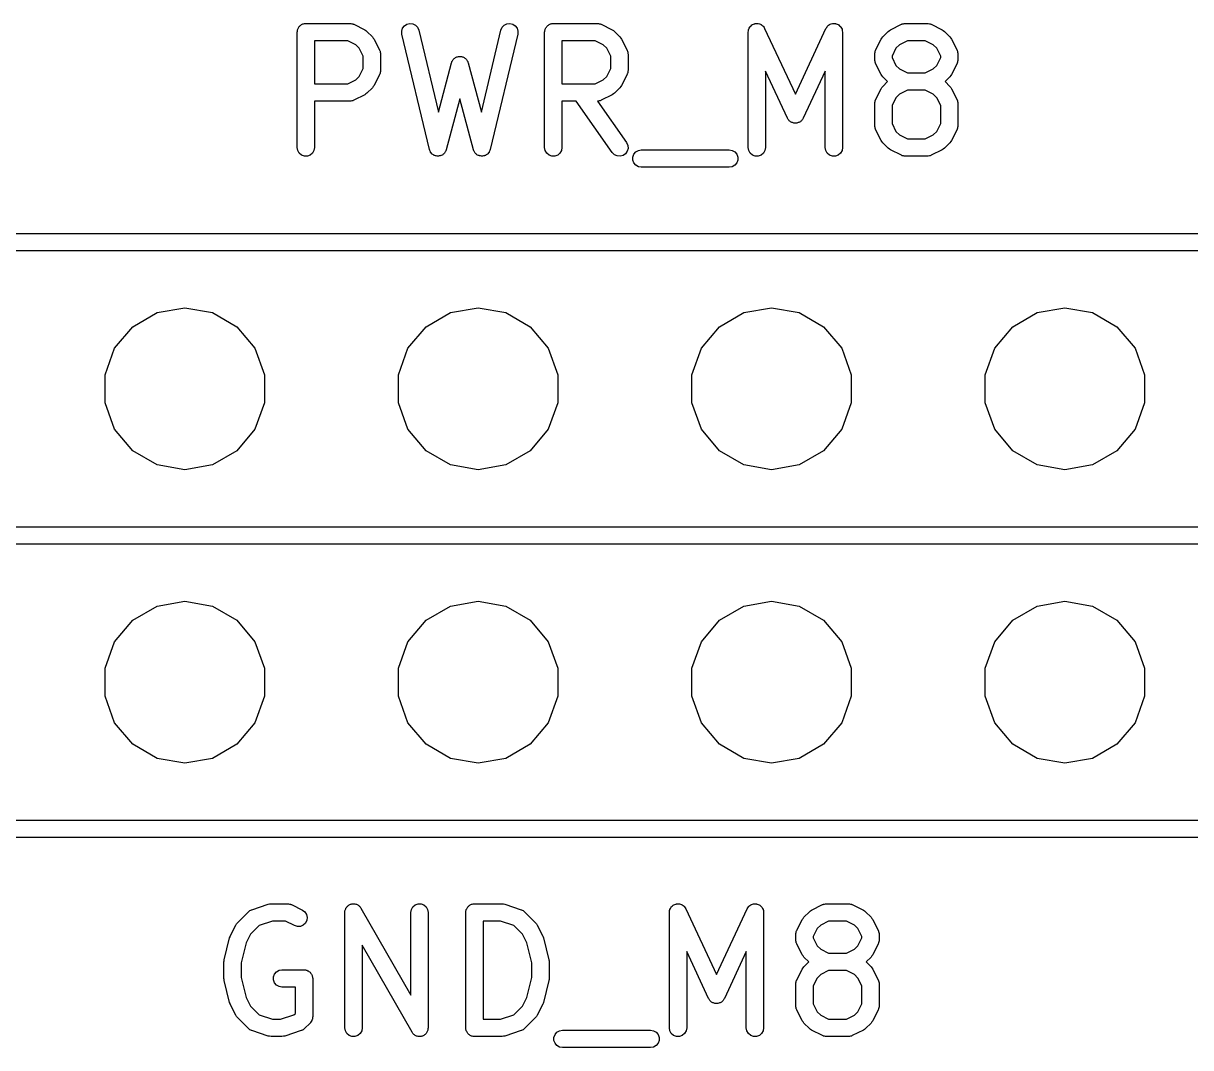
# Model space of a CAD drawing. Extents: x 25 to 346, y -457 to -16.
# Drawn here: x 315.78 to 325.89, y -386.07 to -377.2 of the extents above; entities that cross this region are included whole.
import ezdxf

# ---------------------------------------------------------------- set-up
doc = ezdxf.new("R2010")
doc.units = 0
doc.header["$MEASUREMENT"] = 0
doc.layers.add('BLACK', color=7, linetype='CONTINUOUS')

msp = doc.modelspace()

# ---------------------------------------------------------------- linework, layer by layer
at = {"layer": 'Black'}
for p, q in [((318.156, -377.277), (318.157, -377.271)), ((318.156, -378.277), (318.156, -377.277)), ((318.157, -377.264), (318.159, -377.258)), ((318.157, -377.271), (318.157, -377.264)), ((318.159, -377.258), (318.16, -377.252)), ((318.16, -377.252), (318.163, -377.246)), ((318.163, -377.246), (318.166, -377.24)), ((318.166, -377.24), (318.17, -377.235)), ((318.17, -377.235), (318.173, -377.229)), ((318.173, -377.229), (318.178, -377.225)), ((318.178, -377.225), (318.182, -377.22)), ((318.182, -377.22), (318.188, -377.217)), ((318.188, -377.217), (318.193, -377.212)), ((318.193, -377.212), (318.199, -377.21)), ((318.199, -377.21), (318.205, -377.207)), ((318.205, -377.207), (318.211, -377.206)), ((318.211, -377.206), (318.218, -377.204)), ((318.218, -377.204), (318.224, -377.204)), ((318.224, -377.204), (318.231, -377.202)), ((318.231, -377.202), (318.612, -377.202)), ((318.612, -377.202), (318.616, -377.203)), ((318.616, -377.203), (318.62, -377.203)), ((318.62, -377.203), (318.629, -377.205)), ((318.629, -377.205), (318.637, -377.207)), ((318.637, -377.207), (318.641, -377.209)), ((318.641, -377.209), (318.645, -377.21)), ((318.645, -377.21), (318.74, -377.258)), ((318.74, -377.258), (318.75, -377.265)), ((318.75, -377.265), (318.76, -377.272)), ((318.76, -377.272), (318.807, -377.32)), ((319.061, -377.269), (319.068, -377.244)), ((319.062, -377.295), (319.061, -377.269)), ((319.068, -377.244), (319.084, -377.223)), ((319.084, -377.223), (319.106, -377.209)), ((319.106, -377.209), (319.131, -377.203)), ((319.131, -377.203), (319.157, -377.206)), ((319.157, -377.206), (319.18, -377.217)), ((319.18, -377.217), (319.198, -377.236)), ((319.198, -377.236), (319.208, -377.26)), ((319.208, -377.26), (319.378, -377.971)), ((319.75, -377.971), (319.92, -377.26)), ((319.92, -377.26), (319.93, -377.236)), ((319.93, -377.236), (319.948, -377.217)), ((319.948, -377.217), (319.971, -377.206)), ((319.971, -377.206), (319.997, -377.203)), ((319.997, -377.203), (320.022, -377.209)), ((320.022, -377.209), (320.044, -377.223)), ((320.044, -377.223), (320.06, -377.244)), ((320.06, -377.244), (320.067, -377.269)), ((320.067, -377.269), (320.065, -377.295)), ((320.298, -377.277), (320.3, -377.271)), ((320.298, -378.277), (320.298, -377.277)), ((320.3, -377.264), (320.302, -377.258)), ((320.3, -377.271), (320.3, -377.264)), ((320.302, -377.258), (320.303, -377.252)), ((320.303, -377.252), (320.306, -377.246)), ((320.306, -377.246), (320.308, -377.24)), ((320.308, -377.24), (320.313, -377.235)), ((320.313, -377.235), (320.316, -377.229)), ((320.316, -377.229), (320.321, -377.225)), ((320.321, -377.225), (320.325, -377.22)), ((320.325, -377.22), (320.331, -377.217)), ((320.331, -377.217), (320.336, -377.212)), ((320.336, -377.212), (320.342, -377.21)), ((320.342, -377.21), (320.348, -377.207)), ((320.348, -377.207), (320.354, -377.206)), ((320.354, -377.206), (320.36, -377.204)), ((320.36, -377.204), (320.367, -377.204)), ((320.367, -377.204), (320.373, -377.202)), ((320.373, -377.202), (320.754, -377.202)), ((320.754, -377.202), (320.759, -377.203)), ((320.759, -377.203), (320.763, -377.203)), ((320.763, -377.203), (320.771, -377.205)), ((320.771, -377.205), (320.78, -377.207)), ((320.78, -377.207), (320.784, -377.209)), ((320.784, -377.209), (320.788, -377.21)), ((320.788, -377.21), (320.883, -377.258)), ((320.883, -377.258), (320.893, -377.265)), ((320.893, -377.265), (320.903, -377.272)), ((320.903, -377.272), (320.95, -377.32)), ((322.06, -377.277), (322.062, -377.268)), ((322.06, -378.277), (322.06, -377.277)), ((322.062, -377.268), (322.063, -377.258)), ((322.063, -377.258), (322.064, -377.255)), ((322.064, -377.255), (322.065, -377.252)), ((322.065, -377.252), (322.07, -377.243)), ((322.07, -377.243), (322.074, -377.234)), ((322.074, -377.234), (322.076, -377.232)), ((322.076, -377.232), (322.078, -377.229)), ((322.078, -377.229), (322.085, -377.223)), ((322.085, -377.223), (322.092, -377.216)), ((322.092, -377.216), (322.095, -377.215)), ((322.095, -377.215), (322.098, -377.212)), ((322.098, -377.212), (322.107, -377.209)), ((322.107, -377.209), (322.116, -377.205)), ((322.116, -377.205), (322.119, -377.205)), ((322.119, -377.205), (322.122, -377.204)), ((322.122, -377.204), (322.132, -377.204)), ((322.132, -377.204), (322.142, -377.203)), ((322.142, -377.203), (322.145, -377.204)), ((322.145, -377.204), (322.148, -377.204)), ((322.148, -377.204), (322.158, -377.207)), ((322.158, -377.207), (322.167, -377.209)), ((322.167, -377.209), (322.17, -377.211)), ((322.17, -377.211), (322.173, -377.212)), ((322.173, -377.212), (322.18, -377.219)), ((322.18, -377.219), (322.188, -377.224)), ((322.188, -377.224), (322.19, -377.227)), ((322.19, -377.227), (322.193, -377.229)), ((322.193, -377.229), (322.198, -377.238)), ((322.198, -377.238), (322.203, -377.246)), ((322.203, -377.246), (322.469, -377.814)), ((322.469, -377.814), (322.734, -377.246)), ((322.734, -377.246), (322.74, -377.238)), ((322.74, -377.238), (322.745, -377.229)), ((322.745, -377.229), (322.747, -377.227)), ((322.747, -377.227), (322.749, -377.224)), ((322.749, -377.224), (322.757, -377.219)), ((322.757, -377.219), (322.765, -377.212)), ((322.765, -377.212), (322.768, -377.211)), ((322.768, -377.211), (322.77, -377.209)), ((322.77, -377.209), (322.78, -377.207)), ((322.78, -377.207), (322.789, -377.204)), ((322.789, -377.204), (322.792, -377.204)), ((322.792, -377.204), (322.796, -377.203)), ((322.796, -377.203), (322.805, -377.204)), ((322.805, -377.204), (322.815, -377.204)), ((322.815, -377.204), (322.818, -377.205)), ((322.818, -377.205), (322.821, -377.205)), ((322.821, -377.205), (322.83, -377.209)), ((322.83, -377.209), (322.84, -377.212)), ((322.84, -377.212), (322.842, -377.215)), ((322.842, -377.215), (322.845, -377.216)), ((322.845, -377.216), (322.852, -377.223)), ((322.852, -377.223), (322.859, -377.229)), ((322.859, -377.229), (322.861, -377.232)), ((322.861, -377.232), (322.863, -377.234)), ((322.863, -377.234), (322.868, -377.243)), ((322.868, -377.243), (322.873, -377.252)), ((322.873, -377.252), (322.873, -377.255)), ((322.873, -377.255), (322.874, -377.258)), ((322.874, -377.258), (322.875, -377.268)), ((322.875, -377.268), (322.877, -377.277)), ((322.877, -377.277), (322.877, -378.277)), ((323.225, -377.32), (323.273, -377.272)), ((323.273, -377.272), (323.283, -377.265)), ((323.283, -377.265), (323.292, -377.258)), ((323.292, -377.258), (323.388, -377.21)), ((323.388, -377.21), (323.392, -377.209)), ((323.392, -377.209), (323.395, -377.207)), ((323.395, -377.207), (323.404, -377.205)), ((323.404, -377.205), (323.412, -377.203)), ((323.412, -377.203), (323.417, -377.203)), ((323.417, -377.203), (323.421, -377.202)), ((323.421, -377.202), (323.612, -377.202)), ((323.612, -377.202), (323.616, -377.203)), ((323.616, -377.203), (323.62, -377.203)), ((323.62, -377.203), (323.629, -377.205)), ((323.629, -377.205), (323.637, -377.207)), ((323.637, -377.207), (323.641, -377.209)), ((323.641, -377.209), (323.645, -377.21)), ((323.645, -377.21), (323.74, -377.258)), ((323.74, -377.258), (323.75, -377.265)), ((323.75, -377.265), (323.76, -377.272)), ((323.76, -377.272), (323.807, -377.32)), ((318.306, -377.352), (318.306, -377.726)), ((318.594, -377.352), (318.306, -377.352)), ((318.662, -377.387), (318.594, -377.352)), ((318.807, -377.32), (318.814, -377.329)), ((318.814, -377.329), (318.821, -377.339)), ((318.821, -377.339), (318.869, -377.434)), ((319.3, -378.295), (319.062, -377.295)), ((320.065, -377.295), (319.827, -378.295)), ((320.448, -377.352), (320.448, -377.726)), ((320.737, -377.352), (320.448, -377.352)), ((320.805, -377.387), (320.737, -377.352)), ((320.95, -377.32), (320.957, -377.329)), ((320.957, -377.329), (320.964, -377.339)), ((320.964, -377.339), (321.012, -377.434)), ((323.164, -377.434), (323.211, -377.339)), ((323.211, -377.339), (323.218, -377.329)), ((323.218, -377.329), (323.225, -377.32)), ((323.439, -377.352), (323.37, -377.387)), ((323.594, -377.352), (323.439, -377.352)), ((323.662, -377.387), (323.594, -377.352)), ((323.807, -377.32), (323.814, -377.329)), ((323.814, -377.329), (323.821, -377.339)), ((323.821, -377.339), (323.869, -377.434)), ((318.693, -377.417), (318.662, -377.387)), ((318.727, -377.486), (318.693, -377.417)), ((318.869, -377.434), (318.87, -377.438)), ((318.87, -377.438), (318.873, -377.442)), ((318.873, -377.442), (318.874, -377.451)), ((318.874, -377.451), (318.877, -377.459)), ((318.877, -377.459), (318.876, -377.464)), ((318.876, -377.464), (318.877, -377.468)), ((318.877, -377.468), (318.877, -377.611)), ((320.836, -377.417), (320.805, -377.387)), ((320.87, -377.486), (320.836, -377.417)), ((321.012, -377.434), (321.013, -377.438)), ((321.013, -377.438), (321.015, -377.442)), ((321.015, -377.442), (321.017, -377.451)), ((321.017, -377.451), (321.019, -377.459)), ((321.019, -377.459), (321.019, -377.464)), ((321.019, -377.464), (321.02, -377.468)), ((321.02, -377.468), (321.02, -377.611)), ((323.156, -377.459), (323.159, -377.451)), ((323.156, -377.464), (323.156, -377.459)), ((323.156, -377.468), (323.156, -377.464)), ((323.156, -377.515), (323.156, -377.468)), ((323.159, -377.451), (323.16, -377.442)), ((323.16, -377.442), (323.162, -377.438)), ((323.162, -377.438), (323.164, -377.434)), ((323.34, -377.417), (323.306, -377.486)), ((323.37, -377.387), (323.34, -377.417)), ((323.693, -377.417), (323.662, -377.387)), ((323.727, -377.486), (323.693, -377.417)), ((323.869, -377.434), (323.87, -377.438)), ((323.87, -377.438), (323.873, -377.442)), ((323.873, -377.442), (323.874, -377.451)), ((323.874, -377.451), (323.877, -377.459)), ((323.877, -377.459), (323.876, -377.464)), ((323.876, -377.464), (323.877, -377.468)), ((323.877, -377.468), (323.877, -377.515)), ((318.727, -377.593), (318.727, -377.486)), ((319.378, -377.971), (319.491, -377.544)), ((319.491, -377.544), (319.494, -377.538)), ((319.494, -377.538), (319.496, -377.531)), ((319.496, -377.531), (319.5, -377.526)), ((319.5, -377.526), (319.502, -377.52)), ((319.502, -377.52), (319.507, -377.515)), ((319.507, -377.515), (319.511, -377.51)), ((319.511, -377.51), (319.516, -377.506)), ((319.516, -377.506), (319.521, -377.502)), ((319.521, -377.502), (319.527, -377.499)), ((319.527, -377.499), (319.532, -377.495)), ((319.532, -377.495), (319.539, -377.493)), ((319.539, -377.493), (319.544, -377.491)), ((319.544, -377.491), (319.551, -377.49)), ((319.551, -377.49), (319.557, -377.488)), ((319.557, -377.488), (319.564, -377.489)), ((319.564, -377.489), (319.57, -377.488)), ((319.57, -377.488), (319.577, -377.49)), ((319.577, -377.49), (319.583, -377.491)), ((319.583, -377.491), (319.589, -377.493)), ((319.589, -377.493), (319.596, -377.495)), ((319.596, -377.495), (319.601, -377.499)), ((319.601, -377.499), (319.607, -377.502)), ((319.607, -377.502), (319.612, -377.506)), ((319.612, -377.506), (319.617, -377.51)), ((319.617, -377.51), (319.621, -377.515)), ((319.621, -377.515), (319.625, -377.52)), ((319.625, -377.52), (319.628, -377.526)), ((319.628, -377.526), (319.632, -377.531)), ((319.632, -377.531), (319.634, -377.538)), ((319.634, -377.538), (319.636, -377.544)), ((319.636, -377.544), (319.75, -377.971)), ((320.87, -377.593), (320.87, -377.486)), ((323.156, -377.52), (323.156, -377.515)), ((323.156, -377.524), (323.156, -377.52)), ((323.159, -377.532), (323.156, -377.524)), ((323.16, -377.541), (323.159, -377.532)), ((323.162, -377.545), (323.16, -377.541)), ((323.164, -377.549), (323.162, -377.545)), ((323.211, -377.644), (323.164, -377.549)), ((323.306, -377.486), (323.306, -377.498)), ((323.306, -377.498), (323.34, -377.566)), ((323.34, -377.566), (323.37, -377.597)), ((323.662, -377.597), (323.693, -377.566)), ((323.693, -377.566), (323.727, -377.498)), ((323.727, -377.498), (323.727, -377.486)), ((323.869, -377.549), (323.821, -377.644)), ((323.87, -377.545), (323.869, -377.549)), ((323.873, -377.541), (323.87, -377.545)), ((323.874, -377.532), (323.873, -377.541)), ((323.877, -377.524), (323.874, -377.532)), ((323.877, -377.515), (323.876, -377.52)), ((323.876, -377.52), (323.877, -377.524)), ((318.662, -377.692), (318.693, -377.662)), ((318.693, -377.662), (318.727, -377.593)), ((318.869, -377.644), (318.821, -377.739)), ((318.87, -377.64), (318.869, -377.644)), ((318.873, -377.636), (318.87, -377.64)), ((318.874, -377.628), (318.873, -377.636)), ((318.877, -377.619), (318.874, -377.628)), ((318.877, -377.611), (318.876, -377.615)), ((318.876, -377.615), (318.877, -377.619)), ((320.805, -377.692), (320.836, -377.662)), ((320.836, -377.662), (320.87, -377.593)), ((321.012, -377.644), (320.964, -377.739)), ((321.013, -377.64), (321.012, -377.644)), ((321.015, -377.636), (321.013, -377.64)), ((321.017, -377.628), (321.015, -377.636)), ((321.019, -377.619), (321.017, -377.628)), ((321.02, -377.611), (321.019, -377.615)), ((321.019, -377.615), (321.019, -377.619)), ((322.401, -378.023), (322.21, -377.615)), ((322.21, -377.615), (322.21, -378.277)), ((322.727, -377.615), (322.537, -378.023)), ((322.727, -378.277), (322.727, -377.615)), ((323.218, -377.654), (323.211, -377.644)), ((323.225, -377.664), (323.218, -377.654)), ((323.267, -377.706), (323.225, -377.664)), ((323.37, -377.597), (323.439, -377.631)), ((323.439, -377.631), (323.594, -377.631)), ((323.594, -377.631), (323.662, -377.597)), ((323.807, -377.664), (323.765, -377.706)), ((323.814, -377.654), (323.807, -377.664)), ((323.821, -377.644), (323.814, -377.654)), ((318.306, -377.726), (318.594, -377.726)), ((318.594, -377.726), (318.662, -377.692)), ((318.807, -377.759), (318.76, -377.807)), ((318.814, -377.749), (318.807, -377.759)), ((318.821, -377.739), (318.814, -377.749)), ((320.448, -377.726), (320.737, -377.726)), ((320.737, -377.726), (320.805, -377.692)), ((320.95, -377.759), (320.903, -377.807)), ((320.957, -377.749), (320.95, -377.759)), ((320.964, -377.739), (320.957, -377.749)), ((323.164, -377.863), (323.211, -377.768)), ((323.211, -377.768), (323.218, -377.758)), ((323.218, -377.758), (323.225, -377.748)), ((323.225, -377.748), (323.267, -377.706)), ((323.439, -377.781), (323.37, -377.815)), ((323.594, -377.781), (323.439, -377.781)), ((323.662, -377.815), (323.594, -377.781)), ((323.765, -377.706), (323.807, -377.748)), ((323.807, -377.748), (323.814, -377.758)), ((323.814, -377.758), (323.821, -377.768)), ((323.821, -377.768), (323.869, -377.863)), ((318.612, -377.876), (318.306, -377.876)), ((318.306, -377.876), (318.306, -378.277)), ((318.616, -377.875), (318.612, -377.876)), ((318.62, -377.876), (318.616, -377.875)), ((318.629, -377.873), (318.62, -377.876)), ((318.637, -377.872), (318.629, -377.873)), ((318.641, -377.87), (318.637, -377.872)), ((318.645, -377.868), (318.641, -377.87)), ((318.74, -377.821), (318.645, -377.868)), ((318.75, -377.813), (318.74, -377.821)), ((318.76, -377.807), (318.75, -377.813)), ((319.564, -377.854), (319.446, -378.297)), ((319.682, -378.297), (319.564, -377.854)), ((320.572, -377.876), (320.448, -377.876)), ((320.448, -377.876), (320.448, -378.277)), ((320.883, -378.32), (320.572, -377.876)), ((320.759, -377.875), (320.755, -377.876)), ((320.755, -377.876), (321.006, -378.234)), ((320.763, -377.876), (320.759, -377.875)), ((320.771, -377.873), (320.763, -377.876)), ((320.78, -377.872), (320.771, -377.873)), ((320.784, -377.87), (320.78, -377.872)), ((320.788, -377.868), (320.784, -377.87)), ((320.883, -377.821), (320.788, -377.868)), ((320.893, -377.813), (320.883, -377.821)), ((320.903, -377.807), (320.893, -377.813)), ((323.156, -377.888), (323.159, -377.879)), ((323.156, -377.892), (323.156, -377.888)), ((323.159, -377.879), (323.16, -377.871)), ((323.16, -377.871), (323.162, -377.867)), ((323.162, -377.867), (323.164, -377.863)), ((323.34, -377.846), (323.306, -377.914)), ((323.37, -377.815), (323.34, -377.846)), ((323.693, -377.846), (323.662, -377.815)), ((323.727, -377.914), (323.693, -377.846)), ((323.869, -377.863), (323.87, -377.867)), ((323.87, -377.867), (323.873, -377.871)), ((323.873, -377.871), (323.874, -377.879)), ((323.874, -377.879), (323.877, -377.888)), ((323.877, -377.888), (323.876, -377.892)), ((323.156, -377.896), (323.156, -377.892)), ((323.156, -378.087), (323.156, -377.896)), ((323.306, -377.914), (323.306, -378.069)), ((323.727, -378.069), (323.727, -377.914)), ((323.876, -377.892), (323.877, -377.896)), ((323.877, -377.896), (323.877, -378.087)), ((322.404, -378.029), (322.401, -378.023)), ((322.407, -378.035), (322.404, -378.029)), ((322.412, -378.039), (322.407, -378.035)), ((322.416, -378.045), (322.412, -378.039)), ((322.421, -378.048), (322.416, -378.045)), ((322.426, -378.053), (322.421, -378.048)), ((322.432, -378.056), (322.426, -378.053)), ((322.437, -378.06), (322.432, -378.056)), ((322.443, -378.061), (322.437, -378.06)), ((322.449, -378.064), (322.443, -378.061)), ((322.456, -378.065), (322.449, -378.064)), ((322.462, -378.066), (322.456, -378.065)), ((322.469, -378.066), (322.462, -378.066)), ((322.475, -378.066), (322.469, -378.066)), ((322.482, -378.065), (322.475, -378.066)), ((322.488, -378.064), (322.482, -378.065)), ((322.494, -378.061), (322.488, -378.064)), ((322.5, -378.06), (322.494, -378.061)), ((322.506, -378.056), (322.5, -378.06)), ((322.512, -378.053), (322.506, -378.056)), ((322.516, -378.048), (322.512, -378.053)), ((322.522, -378.045), (322.516, -378.048)), ((322.525, -378.039), (322.522, -378.045)), ((322.53, -378.035), (322.525, -378.039)), ((322.533, -378.029), (322.53, -378.035)), ((322.537, -378.023), (322.533, -378.029)), ((323.156, -378.091), (323.156, -378.087)), ((323.156, -378.095), (323.156, -378.091)), ((323.306, -378.069), (323.34, -378.138)), ((323.693, -378.138), (323.727, -378.069)), ((323.877, -378.087), (323.876, -378.091)), ((323.876, -378.091), (323.877, -378.095)), ((323.159, -378.104), (323.156, -378.095)), ((323.16, -378.113), (323.159, -378.104)), ((323.162, -378.116), (323.16, -378.113)), ((323.164, -378.12), (323.162, -378.116)), ((323.211, -378.216), (323.164, -378.12)), ((323.34, -378.138), (323.37, -378.168)), ((323.37, -378.168), (323.439, -378.202)), ((323.594, -378.202), (323.662, -378.168)), ((323.662, -378.168), (323.693, -378.138)), ((323.869, -378.12), (323.821, -378.216)), ((323.87, -378.116), (323.869, -378.12)), ((323.873, -378.113), (323.87, -378.116)), ((323.874, -378.104), (323.873, -378.113)), ((323.877, -378.095), (323.874, -378.104)), ((318.16, -378.303), (318.156, -378.277)), ((318.306, -378.277), (318.301, -378.303)), ((320.303, -378.303), (320.298, -378.277)), ((320.448, -378.277), (320.444, -378.303)), ((321.006, -378.234), (321.017, -378.258)), ((321.02, -378.284), (321.013, -378.309)), ((321.017, -378.258), (321.02, -378.284)), ((322.065, -378.303), (322.06, -378.277)), ((322.21, -378.277), (322.206, -378.303)), ((322.732, -378.303), (322.727, -378.277)), ((322.877, -378.277), (322.873, -378.303)), ((323.218, -378.225), (323.211, -378.216)), ((323.225, -378.235), (323.218, -378.225)), ((323.273, -378.283), (323.225, -378.235)), ((323.283, -378.29), (323.273, -378.283)), ((323.292, -378.297), (323.283, -378.29)), ((323.439, -378.202), (323.594, -378.202)), ((323.75, -378.29), (323.74, -378.297)), ((323.76, -378.283), (323.75, -378.29)), ((323.807, -378.235), (323.76, -378.283)), ((323.814, -378.225), (323.807, -378.235)), ((323.821, -378.216), (323.814, -378.225)), ((318.173, -378.326), (318.16, -378.303)), ((318.193, -378.342), (318.173, -378.326)), ((318.218, -378.351), (318.193, -378.342)), ((318.244, -378.351), (318.218, -378.351)), ((318.268, -378.342), (318.244, -378.351)), ((318.288, -378.326), (318.268, -378.342)), ((318.301, -378.303), (318.288, -378.326)), ((319.304, -378.302), (319.3, -378.295)), ((319.306, -378.309), (319.304, -378.302)), ((319.309, -378.314), (319.306, -378.309)), ((319.311, -378.319), (319.309, -378.314)), ((319.316, -378.324), (319.311, -378.319)), ((319.32, -378.33), (319.316, -378.324)), ((319.325, -378.334), (319.32, -378.33)), ((319.329, -378.338), (319.325, -378.334)), ((319.336, -378.341), (319.329, -378.338)), ((319.342, -378.345), (319.336, -378.341)), ((319.347, -378.347), (319.342, -378.345)), ((319.352, -378.349), (319.347, -378.347)), ((319.36, -378.35), (319.352, -378.349)), ((319.367, -378.352), (319.36, -378.35)), ((319.372, -378.352), (319.367, -378.352)), ((319.378, -378.352), (319.372, -378.352)), ((319.385, -378.35), (319.378, -378.352)), ((319.393, -378.35), (319.385, -378.35)), ((319.398, -378.347), (319.393, -378.35)), ((319.403, -378.346), (319.398, -378.347)), ((319.41, -378.342), (319.403, -378.346)), ((319.417, -378.339), (319.41, -378.342)), ((319.42, -378.335), (319.417, -378.339)), ((319.425, -378.332), (319.42, -378.335)), ((319.43, -378.326), (319.425, -378.332)), ((319.435, -378.32), (319.43, -378.326)), ((319.437, -378.315), (319.435, -378.32)), ((319.441, -378.311), (319.437, -378.315)), ((319.443, -378.304), (319.441, -378.311)), ((319.446, -378.297), (319.443, -378.304)), ((319.685, -378.304), (319.682, -378.297)), ((319.687, -378.311), (319.685, -378.304)), ((319.691, -378.315), (319.687, -378.311)), ((319.693, -378.32), (319.691, -378.315)), ((319.698, -378.326), (319.693, -378.32)), ((319.703, -378.332), (319.698, -378.326)), ((319.707, -378.335), (319.703, -378.332)), ((319.711, -378.339), (319.707, -378.335)), ((319.718, -378.342), (319.711, -378.339)), ((319.725, -378.346), (319.718, -378.342)), ((319.73, -378.347), (319.725, -378.346)), ((319.735, -378.35), (319.73, -378.347)), ((319.743, -378.35), (319.735, -378.35)), ((319.75, -378.352), (319.743, -378.35)), ((319.755, -378.352), (319.75, -378.352)), ((319.761, -378.352), (319.755, -378.352)), ((319.768, -378.35), (319.761, -378.352)), ((319.776, -378.349), (319.768, -378.35)), ((319.781, -378.347), (319.776, -378.349)), ((319.786, -378.345), (319.781, -378.347)), ((319.792, -378.341), (319.786, -378.345)), ((319.799, -378.338), (319.792, -378.341)), ((319.803, -378.334), (319.799, -378.338)), ((319.807, -378.33), (319.803, -378.334)), ((319.812, -378.324), (319.807, -378.33)), ((319.817, -378.319), (319.812, -378.324)), ((319.819, -378.314), (319.817, -378.319)), ((319.822, -378.309), (319.819, -378.314)), ((319.824, -378.302), (319.822, -378.309)), ((319.827, -378.295), (319.824, -378.302)), ((320.316, -378.326), (320.303, -378.303)), ((320.336, -378.342), (320.316, -378.326)), ((320.36, -378.351), (320.336, -378.342)), ((320.386, -378.351), (320.36, -378.351)), ((320.411, -378.342), (320.386, -378.351)), ((320.431, -378.326), (320.411, -378.342)), ((320.444, -378.303), (320.431, -378.326)), ((320.902, -378.339), (320.883, -378.32)), ((320.925, -378.35), (320.902, -378.339)), ((320.951, -378.352), (320.925, -378.35)), ((320.977, -378.345), (320.951, -378.352)), ((320.998, -378.33), (320.977, -378.345)), ((321.013, -378.309), (320.998, -378.33)), ((321.061, -378.36), (321.07, -378.335)), ((321.061, -378.386), (321.061, -378.36)), ((321.07, -378.41), (321.061, -378.386)), ((321.07, -378.335), (321.087, -378.315)), ((321.087, -378.315), (321.11, -378.302)), ((321.11, -378.302), (321.135, -378.298)), ((321.135, -378.298), (321.897, -378.298)), ((321.897, -378.298), (321.923, -378.302)), ((321.923, -378.302), (321.945, -378.315)), ((321.945, -378.315), (321.962, -378.335)), ((321.962, -378.335), (321.971, -378.36)), ((321.971, -378.386), (321.962, -378.41)), ((321.971, -378.36), (321.971, -378.386)), ((322.078, -378.326), (322.065, -378.303)), ((322.098, -378.342), (322.078, -378.326)), ((322.122, -378.351), (322.098, -378.342)), ((322.148, -378.351), (322.122, -378.351)), ((322.173, -378.342), (322.148, -378.351)), ((322.193, -378.326), (322.173, -378.342)), ((322.206, -378.303), (322.193, -378.326)), ((322.745, -378.326), (322.732, -378.303)), ((322.765, -378.342), (322.745, -378.326)), ((322.789, -378.351), (322.765, -378.342)), ((322.815, -378.351), (322.789, -378.351)), ((322.84, -378.342), (322.815, -378.351)), ((322.859, -378.326), (322.84, -378.342)), ((322.873, -378.303), (322.859, -378.326)), ((323.388, -378.344), (323.292, -378.297)), ((323.392, -378.346), (323.388, -378.344)), ((323.395, -378.348), (323.392, -378.346)), ((323.404, -378.349), (323.395, -378.348)), ((323.412, -378.352), (323.404, -378.349)), ((323.417, -378.352), (323.412, -378.352)), ((323.421, -378.352), (323.417, -378.352)), ((323.612, -378.352), (323.421, -378.352)), ((323.616, -378.352), (323.612, -378.352)), ((323.62, -378.352), (323.616, -378.352)), ((323.629, -378.349), (323.62, -378.352)), ((323.637, -378.348), (323.629, -378.349)), ((323.641, -378.346), (323.637, -378.348)), ((323.645, -378.344), (323.641, -378.346)), ((323.74, -378.297), (323.645, -378.344)), ((321.087, -378.43), (321.07, -378.41)), ((321.11, -378.443), (321.087, -378.43)), ((321.135, -378.448), (321.11, -378.443)), ((321.897, -378.448), (321.135, -378.448)), ((321.923, -378.443), (321.897, -378.448)), ((321.945, -378.43), (321.923, -378.443)), ((321.962, -378.41), (321.945, -378.43)), ((308.368, -379.02), (333.618, -379.02)), ((333.618, -379.17), (308.368, -379.17)), ((316.732, -379.828), (316.943, -379.706)), ((316.943, -379.706), (317.183, -379.664)), ((317.183, -379.664), (317.422, -379.706)), ((317.422, -379.706), (317.633, -379.828)), ((319.272, -379.828), (319.483, -379.706)), ((319.483, -379.706), (319.722, -379.664)), ((319.722, -379.664), (319.962, -379.706)), ((319.962, -379.706), (320.173, -379.828)), ((321.812, -379.828), (322.023, -379.706)), ((322.023, -379.706), (322.262, -379.664)), ((322.262, -379.664), (322.502, -379.706)), ((322.502, -379.706), (322.713, -379.828)), ((324.352, -379.828), (324.563, -379.706)), ((324.563, -379.706), (324.803, -379.664)), ((324.803, -379.664), (325.042, -379.706)), ((325.042, -379.706), (325.253, -379.828)), ((316.575, -380.014), (316.732, -379.828)), ((317.633, -379.828), (317.79, -380.014)), ((319.115, -380.014), (319.272, -379.828)), ((320.173, -379.828), (320.33, -380.014)), ((321.655, -380.014), (321.812, -379.828)), ((322.713, -379.828), (322.87, -380.014)), ((324.195, -380.014), (324.352, -379.828)), ((325.253, -379.828), (325.41, -380.014)), ((316.492, -380.243), (316.575, -380.014)), ((317.79, -380.014), (317.873, -380.243)), ((319.032, -380.243), (319.115, -380.014)), ((320.33, -380.014), (320.413, -380.243)), ((321.572, -380.243), (321.655, -380.014)), ((322.87, -380.014), (322.953, -380.243)), ((324.112, -380.243), (324.195, -380.014)), ((325.41, -380.014), (325.493, -380.243)), ((316.492, -380.487), (316.492, -380.243)), ((317.873, -380.243), (317.873, -380.487)), ((319.032, -380.487), (319.032, -380.243)), ((320.413, -380.243), (320.413, -380.487)), ((321.572, -380.487), (321.572, -380.243)), ((322.953, -380.243), (322.953, -380.487)), ((324.112, -380.487), (324.112, -380.243)), ((325.493, -380.243), (325.493, -380.487)), ((316.575, -380.716), (316.492, -380.487)), ((317.873, -380.487), (317.79, -380.716)), ((319.115, -380.716), (319.032, -380.487)), ((320.413, -380.487), (320.33, -380.716)), ((321.655, -380.716), (321.572, -380.487)), ((322.953, -380.487), (322.87, -380.716)), ((324.195, -380.716), (324.112, -380.487)), ((325.493, -380.487), (325.41, -380.716)), ((316.732, -380.902), (316.575, -380.716)), ((317.79, -380.716), (317.633, -380.902)), ((319.272, -380.902), (319.115, -380.716)), ((320.33, -380.716), (320.173, -380.902)), ((321.812, -380.902), (321.655, -380.716)), ((322.87, -380.716), (322.713, -380.902)), ((324.352, -380.902), (324.195, -380.716)), ((325.41, -380.716), (325.253, -380.902)), ((316.943, -381.024), (316.732, -380.902)), ((317.633, -380.902), (317.422, -381.024)), ((319.483, -381.024), (319.272, -380.902)), ((320.173, -380.902), (319.962, -381.024)), ((322.023, -381.024), (321.812, -380.902)), ((322.713, -380.902), (322.502, -381.024)), ((324.563, -381.024), (324.352, -380.902)), ((325.253, -380.902), (325.042, -381.024)), ((317.183, -381.066), (316.943, -381.024)), ((317.422, -381.024), (317.183, -381.066)), ((319.722, -381.066), (319.483, -381.024)), ((319.962, -381.024), (319.722, -381.066)), ((322.262, -381.066), (322.023, -381.024)), ((322.502, -381.024), (322.262, -381.066)), ((324.803, -381.066), (324.563, -381.024)), ((325.042, -381.024), (324.803, -381.066)), ((308.368, -381.56), (333.618, -381.56)), ((333.618, -381.71), (308.368, -381.71)), ((316.943, -382.246), (317.183, -382.204)), ((317.183, -382.204), (317.422, -382.246)), ((319.483, -382.246), (319.722, -382.204)), ((319.722, -382.204), (319.962, -382.246)), ((322.023, -382.246), (322.262, -382.204)), ((322.262, -382.204), (322.502, -382.246)), ((324.563, -382.246), (324.803, -382.204)), ((324.803, -382.204), (325.042, -382.246)), ((316.732, -382.368), (316.943, -382.246)), ((317.422, -382.246), (317.633, -382.368)), ((319.272, -382.368), (319.483, -382.246)), ((319.962, -382.246), (320.173, -382.368)), ((321.812, -382.368), (322.023, -382.246)), ((322.502, -382.246), (322.713, -382.368)), ((324.352, -382.368), (324.563, -382.246)), ((325.042, -382.246), (325.253, -382.368)), ((316.575, -382.554), (316.732, -382.368)), ((317.633, -382.368), (317.79, -382.554)), ((319.115, -382.554), (319.272, -382.368)), ((320.173, -382.368), (320.33, -382.554)), ((321.655, -382.554), (321.812, -382.368)), ((322.713, -382.368), (322.87, -382.554)), ((324.195, -382.554), (324.352, -382.368)), ((325.253, -382.368), (325.41, -382.554)), ((316.492, -382.783), (316.575, -382.554)), ((317.79, -382.554), (317.873, -382.783)), ((319.032, -382.783), (319.115, -382.554)), ((320.33, -382.554), (320.413, -382.783)), ((321.572, -382.783), (321.655, -382.554)), ((322.87, -382.554), (322.953, -382.783)), ((324.112, -382.783), (324.195, -382.554)), ((325.41, -382.554), (325.493, -382.783)), ((316.492, -383.027), (316.492, -382.783)), ((317.873, -382.783), (317.873, -383.027)), ((319.032, -383.027), (319.032, -382.783)), ((320.413, -382.783), (320.413, -383.027)), ((321.572, -383.027), (321.572, -382.783)), ((322.953, -382.783), (322.953, -383.027)), ((324.112, -383.027), (324.112, -382.783)), ((325.493, -382.783), (325.493, -383.027)), ((316.575, -383.256), (316.492, -383.027)), ((317.873, -383.027), (317.79, -383.256)), ((319.115, -383.256), (319.032, -383.027)), ((320.413, -383.027), (320.33, -383.256)), ((321.655, -383.256), (321.572, -383.027)), ((322.953, -383.027), (322.87, -383.256)), ((324.195, -383.256), (324.112, -383.027)), ((325.493, -383.027), (325.41, -383.256)), ((316.732, -383.442), (316.575, -383.256)), ((317.79, -383.256), (317.633, -383.442)), ((319.272, -383.442), (319.115, -383.256)), ((320.33, -383.256), (320.173, -383.442)), ((321.812, -383.442), (321.655, -383.256)), ((322.87, -383.256), (322.713, -383.442)), ((324.352, -383.442), (324.195, -383.256)), ((325.41, -383.256), (325.253, -383.442)), ((316.943, -383.564), (316.732, -383.442)), ((317.633, -383.442), (317.422, -383.564)), ((319.483, -383.564), (319.272, -383.442)), ((320.173, -383.442), (319.962, -383.564)), ((322.023, -383.564), (321.812, -383.442)), ((322.713, -383.442), (322.502, -383.564)), ((324.563, -383.564), (324.352, -383.442)), ((325.253, -383.442), (325.042, -383.564)), ((317.183, -383.606), (316.943, -383.564)), ((317.422, -383.564), (317.183, -383.606)), ((319.722, -383.606), (319.483, -383.564)), ((319.962, -383.564), (319.722, -383.606)), ((322.262, -383.606), (322.023, -383.564)), ((322.502, -383.564), (322.262, -383.606)), ((324.803, -383.606), (324.563, -383.564)), ((325.042, -383.564), (324.803, -383.606)), ((308.368, -384.1), (333.618, -384.1)), ((333.692, -384.25), (308.292, -384.25)), ((317.762, -384.874), (317.905, -384.826)), ((317.905, -384.826), (317.917, -384.824)), ((317.917, -384.824), (317.929, -384.822)), ((317.929, -384.822), (318.072, -384.822)), ((318.072, -384.822), (318.076, -384.823)), ((318.076, -384.823), (318.08, -384.823)), ((318.08, -384.823), (318.089, -384.825)), ((318.089, -384.825), (318.097, -384.827)), ((318.097, -384.827), (318.101, -384.829)), ((318.101, -384.829), (318.105, -384.83)), ((318.105, -384.83), (318.201, -384.878)), ((318.576, -384.866), (318.578, -384.86)), ((318.578, -384.86), (318.583, -384.855)), ((318.583, -384.855), (318.586, -384.849)), ((318.586, -384.849), (318.591, -384.845)), ((318.591, -384.845), (318.595, -384.84)), ((318.595, -384.84), (318.601, -384.837)), ((318.601, -384.837), (318.606, -384.832)), ((318.606, -384.832), (318.612, -384.83)), ((318.612, -384.83), (318.618, -384.827)), ((318.618, -384.827), (318.624, -384.826)), ((318.624, -384.826), (318.63, -384.824)), ((318.63, -384.824), (318.637, -384.824)), ((318.637, -384.824), (318.644, -384.822)), ((318.644, -384.822), (318.65, -384.824)), ((318.65, -384.824), (318.656, -384.824)), ((318.656, -384.824), (318.663, -384.826)), ((318.663, -384.826), (318.669, -384.827)), ((318.669, -384.827), (318.675, -384.83)), ((318.675, -384.83), (318.681, -384.832)), ((318.681, -384.832), (318.686, -384.837)), ((318.686, -384.837), (318.692, -384.84)), ((318.692, -384.84), (318.696, -384.845)), ((318.696, -384.845), (318.701, -384.849)), ((318.701, -384.849), (318.704, -384.855)), ((318.704, -384.855), (318.708, -384.86)), ((318.708, -384.86), (319.14, -385.615)), ((319.144, -384.872), (319.157, -384.849)), ((319.157, -384.849), (319.177, -384.832)), ((319.177, -384.832), (319.202, -384.824)), ((319.202, -384.824), (319.228, -384.824)), ((319.228, -384.824), (319.252, -384.832)), ((319.252, -384.832), (319.272, -384.849)), ((319.272, -384.849), (319.285, -384.872)), ((319.624, -384.866), (319.626, -384.86)), ((319.626, -384.86), (319.63, -384.855)), ((319.63, -384.855), (319.633, -384.849)), ((319.633, -384.849), (319.638, -384.845)), ((319.638, -384.845), (319.643, -384.84)), ((319.643, -384.84), (319.648, -384.837)), ((319.648, -384.837), (319.653, -384.832)), ((319.653, -384.832), (319.659, -384.83)), ((319.659, -384.83), (319.665, -384.827)), ((319.665, -384.827), (319.672, -384.826)), ((319.672, -384.826), (319.678, -384.824)), ((319.678, -384.824), (319.684, -384.824)), ((319.684, -384.824), (319.691, -384.822)), ((319.691, -384.822), (319.929, -384.822)), ((319.929, -384.822), (319.941, -384.824)), ((319.941, -384.824), (319.953, -384.826)), ((319.953, -384.826), (320.096, -384.874)), ((321.387, -384.863), (321.391, -384.854)), ((321.391, -384.854), (321.394, -384.852)), ((321.394, -384.852), (321.395, -384.849)), ((321.395, -384.849), (321.403, -384.843)), ((321.403, -384.843), (321.41, -384.836)), ((321.41, -384.836), (321.413, -384.835)), ((321.413, -384.835), (321.415, -384.832)), ((321.415, -384.832), (321.424, -384.829)), ((321.424, -384.829), (321.433, -384.825)), ((321.433, -384.825), (321.437, -384.825)), ((321.437, -384.825), (321.44, -384.824)), ((321.44, -384.824), (321.45, -384.824)), ((321.45, -384.824), (321.459, -384.823)), ((321.459, -384.823), (321.462, -384.824)), ((321.462, -384.824), (321.466, -384.824)), ((321.466, -384.824), (321.475, -384.827)), ((321.475, -384.827), (321.484, -384.829)), ((321.484, -384.829), (321.487, -384.831)), ((321.487, -384.831), (321.49, -384.832)), ((321.49, -384.832), (321.498, -384.839)), ((321.498, -384.839), (321.506, -384.844)), ((321.506, -384.844), (321.508, -384.847)), ((321.508, -384.847), (321.51, -384.849)), ((321.51, -384.849), (321.515, -384.858)), ((321.515, -384.858), (321.521, -384.866)), ((322.051, -384.866), (322.057, -384.858)), ((322.057, -384.858), (322.062, -384.849)), ((322.062, -384.849), (322.064, -384.847)), ((322.064, -384.847), (322.066, -384.844)), ((322.066, -384.844), (322.074, -384.839)), ((322.074, -384.839), (322.082, -384.832)), ((322.082, -384.832), (322.085, -384.831)), ((322.085, -384.831), (322.088, -384.829)), ((322.088, -384.829), (322.097, -384.827)), ((322.097, -384.827), (322.106, -384.824)), ((322.106, -384.824), (322.11, -384.824)), ((322.11, -384.824), (322.113, -384.823)), ((322.113, -384.823), (322.123, -384.824)), ((322.123, -384.824), (322.132, -384.824)), ((322.132, -384.824), (322.136, -384.825)), ((322.136, -384.825), (322.139, -384.825)), ((322.139, -384.825), (322.148, -384.829)), ((322.148, -384.829), (322.157, -384.832)), ((322.157, -384.832), (322.159, -384.835)), ((322.159, -384.835), (322.162, -384.836)), ((322.162, -384.836), (322.169, -384.843)), ((322.169, -384.843), (322.177, -384.849)), ((322.177, -384.849), (322.179, -384.852)), ((322.179, -384.852), (322.181, -384.854)), ((322.181, -384.854), (322.185, -384.863)), ((322.61, -384.878), (322.705, -384.83)), ((322.705, -384.83), (322.709, -384.829)), ((322.709, -384.829), (322.713, -384.827)), ((322.713, -384.827), (322.721, -384.825)), ((322.721, -384.825), (322.73, -384.823)), ((322.73, -384.823), (322.734, -384.823)), ((322.734, -384.823), (322.738, -384.822)), ((322.738, -384.822), (322.929, -384.822)), ((322.929, -384.822), (322.933, -384.823)), ((322.933, -384.823), (322.938, -384.823)), ((322.938, -384.823), (322.946, -384.825)), ((322.946, -384.825), (322.955, -384.827)), ((322.955, -384.827), (322.958, -384.829)), ((322.958, -384.829), (322.962, -384.83)), ((322.962, -384.83), (323.058, -384.878)), ((317.638, -384.987), (317.733, -384.892)), ((317.733, -384.892), (317.737, -384.889)), ((317.737, -384.889), (317.739, -384.886)), ((317.739, -384.886), (317.747, -384.882)), ((317.747, -384.882), (317.754, -384.877)), ((317.754, -384.877), (317.759, -384.876)), ((317.759, -384.876), (317.762, -384.874)), ((318.201, -384.878), (318.221, -384.893)), ((318.221, -384.893), (318.236, -384.915)), ((318.236, -384.915), (318.242, -384.941)), ((318.242, -384.941), (318.239, -384.966)), ((318.568, -384.897), (318.569, -384.891)), ((318.568, -385.897), (318.568, -384.897)), ((318.569, -384.884), (318.572, -384.878)), ((318.569, -384.891), (318.569, -384.884)), ((318.572, -384.878), (318.573, -384.872)), ((318.573, -384.872), (318.576, -384.866)), ((319.14, -384.897), (319.144, -384.872)), ((319.14, -385.615), (319.14, -384.897)), ((319.285, -384.872), (319.29, -384.897)), ((319.29, -384.897), (319.29, -385.897)), ((319.616, -384.897), (319.617, -384.891)), ((319.616, -385.897), (319.616, -384.897)), ((319.617, -384.884), (319.619, -384.878)), ((319.617, -384.891), (319.617, -384.884)), ((319.619, -384.878), (319.62, -384.872)), ((319.62, -384.872), (319.624, -384.866)), ((320.096, -384.874), (320.099, -384.876)), ((320.099, -384.876), (320.103, -384.877)), ((320.103, -384.877), (320.111, -384.882)), ((320.111, -384.882), (320.118, -384.886)), ((320.118, -384.886), (320.121, -384.889)), ((320.121, -384.889), (320.125, -384.892)), ((320.125, -384.892), (320.22, -384.987)), ((321.378, -384.897), (321.379, -384.888)), ((321.378, -385.897), (321.378, -384.897)), ((321.379, -384.888), (321.38, -384.878)), ((321.38, -384.878), (321.382, -384.875)), ((321.382, -384.872), (321.387, -384.863)), ((321.382, -384.875), (321.382, -384.872)), ((321.521, -384.866), (321.786, -385.434)), ((321.786, -385.434), (322.051, -384.866)), ((322.185, -384.863), (322.19, -384.872)), ((322.19, -384.872), (322.19, -384.875)), ((322.19, -384.875), (322.192, -384.878)), ((322.192, -384.878), (322.193, -384.888)), ((322.193, -384.888), (322.194, -384.897)), ((322.194, -384.897), (322.194, -385.897)), ((322.481, -385.054), (322.529, -384.959)), ((322.529, -384.959), (322.536, -384.949)), ((322.536, -384.949), (322.543, -384.94)), ((322.543, -384.94), (322.59, -384.892)), ((322.59, -384.892), (322.6, -384.885)), ((322.6, -384.885), (322.61, -384.878)), ((323.058, -384.878), (323.067, -384.885)), ((323.067, -384.885), (323.077, -384.892)), ((323.077, -384.892), (323.125, -384.94)), ((323.125, -384.94), (323.132, -384.949)), ((323.132, -384.949), (323.139, -384.959)), ((323.139, -384.959), (323.186, -385.054)), ((317.576, -385.102), (317.624, -385.007)), ((317.624, -385.007), (317.631, -384.997)), ((317.631, -384.997), (317.638, -384.987)), ((317.827, -385.011), (317.752, -385.085)), ((317.941, -384.972), (317.827, -385.011)), ((318.054, -384.972), (317.941, -384.972)), ((318.133, -385.012), (318.054, -384.972)), ((318.158, -385.02), (318.133, -385.012)), ((318.184, -385.018), (318.158, -385.02)), ((318.208, -385.008), (318.184, -385.018)), ((318.227, -384.99), (318.208, -385.008)), ((318.239, -384.966), (318.227, -384.99)), ((319.766, -384.972), (319.766, -385.822)), ((319.917, -384.972), (319.766, -384.972)), ((320.031, -385.011), (319.917, -384.972)), ((320.105, -385.085), (320.031, -385.011)), ((320.22, -384.987), (320.227, -384.997)), ((320.227, -384.997), (320.234, -385.007)), ((320.234, -385.007), (320.282, -385.102)), ((322.476, -385.071), (322.477, -385.062)), ((322.477, -385.062), (322.48, -385.058)), ((322.48, -385.058), (322.481, -385.054)), ((322.657, -385.037), (322.623, -385.106)), ((322.688, -385.007), (322.657, -385.037)), ((322.756, -384.972), (322.688, -385.007)), ((322.911, -384.972), (322.756, -384.972)), ((322.98, -385.007), (322.911, -384.972)), ((323.01, -385.037), (322.98, -385.007)), ((323.044, -385.106), (323.01, -385.037)), ((323.186, -385.054), (323.188, -385.058)), ((323.188, -385.058), (323.19, -385.062)), ((323.19, -385.062), (323.191, -385.071)), ((317.523, -385.308), (317.57, -385.117)), ((317.57, -385.117), (317.574, -385.11)), ((317.574, -385.11), (317.576, -385.102)), ((317.714, -385.162), (317.671, -385.335)), ((317.752, -385.085), (317.714, -385.162)), ((320.144, -385.162), (320.105, -385.085)), ((320.187, -385.335), (320.144, -385.162)), ((320.282, -385.102), (320.284, -385.11)), ((320.284, -385.11), (320.287, -385.117)), ((320.287, -385.117), (320.335, -385.308)), ((322.473, -385.079), (322.476, -385.071)), ((322.474, -385.084), (322.473, -385.079)), ((322.473, -385.088), (322.474, -385.084)), ((322.473, -385.135), (322.473, -385.088)), ((322.474, -385.14), (322.473, -385.135)), ((322.473, -385.144), (322.474, -385.14)), ((322.476, -385.152), (322.473, -385.144)), ((322.477, -385.161), (322.476, -385.152)), ((322.48, -385.165), (322.477, -385.161)), ((322.481, -385.169), (322.48, -385.165)), ((322.623, -385.106), (322.623, -385.118)), ((322.623, -385.118), (322.657, -385.186)), ((323.01, -385.186), (323.044, -385.118)), ((323.044, -385.118), (323.044, -385.106)), ((323.188, -385.165), (323.186, -385.169)), ((323.19, -385.161), (323.188, -385.165)), ((323.191, -385.152), (323.19, -385.161)), ((323.191, -385.071), (323.194, -385.079)), ((323.194, -385.144), (323.191, -385.152)), ((323.194, -385.079), (323.194, -385.084)), ((323.194, -385.084), (323.194, -385.088)), ((323.194, -385.088), (323.194, -385.135)), ((323.194, -385.135), (323.194, -385.14)), ((323.194, -385.14), (323.194, -385.144)), ((319.15, -385.935), (318.718, -385.18)), ((318.718, -385.18), (318.718, -385.897)), ((321.718, -385.643), (321.528, -385.235)), ((321.528, -385.235), (321.528, -385.897)), ((322.044, -385.235), (321.854, -385.643)), ((322.044, -385.897), (322.044, -385.235)), ((322.529, -385.264), (322.481, -385.169)), ((322.536, -385.274), (322.529, -385.264)), ((322.657, -385.186), (322.688, -385.217)), ((322.688, -385.217), (322.756, -385.251)), ((322.756, -385.251), (322.911, -385.251)), ((322.911, -385.251), (322.98, -385.217)), ((322.98, -385.217), (323.01, -385.186)), ((323.139, -385.264), (323.132, -385.274)), ((323.186, -385.169), (323.139, -385.264)), ((317.521, -385.326), (317.522, -385.317)), ((317.521, -385.469), (317.521, -385.326)), ((317.522, -385.317), (317.523, -385.308)), ((317.671, -385.335), (317.671, -385.46)), ((320.187, -385.46), (320.187, -385.335)), ((320.335, -385.308), (320.336, -385.317)), ((320.336, -385.317), (320.337, -385.326)), ((320.337, -385.326), (320.337, -385.469)), ((322.543, -385.284), (322.536, -385.274)), ((322.585, -385.326), (322.543, -385.284)), ((322.543, -385.368), (322.585, -385.326)), ((323.125, -385.284), (323.083, -385.326)), ((323.083, -385.326), (323.125, -385.368)), ((323.132, -385.274), (323.125, -385.284)), ((317.671, -385.46), (317.714, -385.633)), ((317.95, -385.456), (317.959, -385.431)), ((317.95, -385.482), (317.95, -385.456)), ((317.959, -385.431), (317.976, -385.411)), ((317.976, -385.411), (317.999, -385.398)), ((317.999, -385.398), (318.024, -385.394)), ((318.024, -385.394), (318.215, -385.394)), ((318.215, -385.394), (318.221, -385.395)), ((318.221, -385.395), (318.228, -385.395)), ((318.228, -385.395), (318.234, -385.397)), ((318.234, -385.397), (318.24, -385.398)), ((318.24, -385.398), (318.246, -385.402)), ((318.246, -385.402), (318.252, -385.404)), ((318.252, -385.404), (318.257, -385.408)), ((318.257, -385.408), (318.263, -385.411)), ((318.263, -385.411), (318.267, -385.416)), ((318.267, -385.416), (318.272, -385.421)), ((318.272, -385.421), (318.275, -385.426)), ((318.275, -385.426), (318.28, -385.431)), ((318.28, -385.431), (318.282, -385.437)), ((318.282, -385.437), (318.285, -385.443)), ((318.285, -385.443), (318.286, -385.45)), ((318.286, -385.45), (318.289, -385.456)), ((318.289, -385.456), (318.289, -385.462)), ((318.289, -385.462), (318.29, -385.469)), ((320.144, -385.633), (320.187, -385.46)), ((322.481, -385.483), (322.529, -385.388)), ((322.529, -385.388), (322.536, -385.378)), ((322.536, -385.378), (322.543, -385.368)), ((322.657, -385.466), (322.623, -385.534)), ((322.688, -385.435), (322.657, -385.466)), ((322.756, -385.401), (322.688, -385.435)), ((322.911, -385.401), (322.756, -385.401)), ((322.98, -385.435), (322.911, -385.401)), ((323.01, -385.466), (322.98, -385.435)), ((323.044, -385.534), (323.01, -385.466)), ((323.125, -385.368), (323.132, -385.378)), ((323.132, -385.378), (323.139, -385.388)), ((323.139, -385.388), (323.186, -385.483)), ((317.522, -385.478), (317.521, -385.469)), ((317.523, -385.487), (317.522, -385.478)), ((317.57, -385.677), (317.523, -385.487)), ((317.959, -385.506), (317.95, -385.482)), ((317.976, -385.526), (317.959, -385.506)), ((317.999, -385.539), (317.976, -385.526)), ((318.024, -385.544), (317.999, -385.539)), ((318.14, -385.544), (318.024, -385.544)), ((318.14, -385.771), (318.14, -385.544)), ((318.29, -385.469), (318.29, -385.802)), ((320.335, -385.487), (320.287, -385.677)), ((320.336, -385.478), (320.335, -385.487)), ((320.337, -385.469), (320.336, -385.478)), ((322.473, -385.508), (322.476, -385.499)), ((322.474, -385.512), (322.473, -385.508)), ((322.473, -385.516), (322.474, -385.512)), ((322.473, -385.707), (322.473, -385.516)), ((322.476, -385.499), (322.477, -385.491)), ((322.477, -385.491), (322.48, -385.487)), ((322.48, -385.487), (322.481, -385.483)), ((322.623, -385.534), (322.623, -385.689)), ((323.044, -385.689), (323.044, -385.534)), ((323.186, -385.483), (323.188, -385.487)), ((323.188, -385.487), (323.19, -385.491)), ((323.19, -385.491), (323.191, -385.499)), ((323.191, -385.499), (323.194, -385.508)), ((323.194, -385.508), (323.194, -385.512)), ((323.194, -385.512), (323.194, -385.516)), ((323.194, -385.516), (323.194, -385.707)), ((317.714, -385.633), (317.752, -385.71)), ((320.105, -385.71), (320.144, -385.633)), ((321.722, -385.649), (321.718, -385.643)), ((321.725, -385.655), (321.722, -385.649)), ((321.729, -385.659), (321.725, -385.655)), ((321.733, -385.665), (321.729, -385.659)), ((321.738, -385.668), (321.733, -385.665)), ((321.743, -385.673), (321.738, -385.668)), ((321.834, -385.668), (321.829, -385.673)), ((321.839, -385.665), (321.834, -385.668)), ((321.843, -385.659), (321.839, -385.665)), ((321.848, -385.655), (321.843, -385.659)), ((321.85, -385.649), (321.848, -385.655)), ((321.854, -385.643), (321.85, -385.649)), ((317.574, -385.685), (317.57, -385.677)), ((317.576, -385.693), (317.574, -385.685)), ((317.624, -385.788), (317.576, -385.693)), ((317.752, -385.71), (317.827, -385.784)), ((318.127, -385.784), (318.14, -385.771)), ((320.031, -385.784), (320.105, -385.71)), ((320.282, -385.693), (320.234, -385.788)), ((320.284, -385.685), (320.282, -385.693)), ((320.287, -385.677), (320.284, -385.685)), ((321.749, -385.676), (321.743, -385.673)), ((321.754, -385.68), (321.749, -385.676)), ((321.761, -385.681), (321.754, -385.68)), ((321.767, -385.684), (321.761, -385.681)), ((321.773, -385.685), (321.767, -385.684)), ((321.78, -385.686), (321.773, -385.685)), ((321.786, -385.686), (321.78, -385.686)), ((321.793, -385.686), (321.786, -385.686)), ((321.799, -385.685), (321.793, -385.686)), ((321.806, -385.684), (321.799, -385.685)), ((321.811, -385.681), (321.806, -385.684)), ((321.818, -385.68), (321.811, -385.681)), ((321.823, -385.676), (321.818, -385.68)), ((321.829, -385.673), (321.823, -385.676)), ((322.474, -385.711), (322.473, -385.707)), ((322.473, -385.715), (322.474, -385.711)), ((322.476, -385.724), (322.473, -385.715)), ((322.477, -385.733), (322.476, -385.724)), ((322.48, -385.736), (322.477, -385.733)), ((322.481, -385.74), (322.48, -385.736)), ((322.529, -385.836), (322.481, -385.74)), ((322.623, -385.689), (322.657, -385.758)), ((322.657, -385.758), (322.688, -385.788)), ((322.98, -385.788), (323.01, -385.758)), ((323.01, -385.758), (323.044, -385.689)), ((323.186, -385.74), (323.139, -385.836)), ((323.188, -385.736), (323.186, -385.74)), ((323.19, -385.733), (323.188, -385.736)), ((323.191, -385.724), (323.19, -385.733)), ((323.194, -385.715), (323.191, -385.724)), ((323.194, -385.707), (323.194, -385.711)), ((323.194, -385.711), (323.194, -385.715)), ((317.631, -385.798), (317.624, -385.788)), ((317.638, -385.808), (317.631, -385.798)), ((317.733, -385.903), (317.638, -385.808)), ((317.827, -385.784), (317.941, -385.822)), ((317.941, -385.822), (318.012, -385.822)), ((318.012, -385.822), (318.127, -385.784)), ((318.268, -385.855), (318.22, -385.903)), ((318.27, -385.852), (318.268, -385.855)), ((318.272, -385.85), (318.27, -385.852)), ((318.277, -385.842), (318.272, -385.85)), ((318.283, -385.834), (318.277, -385.842)), ((318.285, -385.828), (318.283, -385.831)), ((318.283, -385.831), (318.283, -385.834)), ((318.287, -385.818), (318.285, -385.828)), ((318.289, -385.809), (318.287, -385.818)), ((318.29, -385.802), (318.289, -385.805)), ((318.289, -385.805), (318.289, -385.809)), ((319.766, -385.822), (319.917, -385.822)), ((319.917, -385.822), (320.031, -385.784)), ((320.22, -385.808), (320.125, -385.903)), ((320.227, -385.798), (320.22, -385.808)), ((320.234, -385.788), (320.227, -385.798)), ((322.536, -385.845), (322.529, -385.836)), ((322.543, -385.855), (322.536, -385.845)), ((322.59, -385.903), (322.543, -385.855)), ((322.688, -385.788), (322.756, -385.822)), ((322.756, -385.822), (322.911, -385.822)), ((322.911, -385.822), (322.98, -385.788)), ((323.125, -385.855), (323.077, -385.903)), ((323.132, -385.845), (323.125, -385.855)), ((323.139, -385.836), (323.132, -385.845)), ((317.737, -385.905), (317.733, -385.903)), ((317.739, -385.909), (317.737, -385.905)), ((317.747, -385.913), (317.739, -385.909)), ((317.754, -385.918), (317.747, -385.913)), ((317.759, -385.919), (317.754, -385.918)), ((317.762, -385.921), (317.759, -385.919)), ((317.905, -385.969), (317.762, -385.921)), ((317.917, -385.97), (317.905, -385.969)), ((317.929, -385.972), (317.917, -385.97)), ((318.024, -385.972), (317.929, -385.972)), ((318.036, -385.97), (318.024, -385.972)), ((318.048, -385.969), (318.036, -385.97)), ((318.191, -385.921), (318.048, -385.969)), ((318.195, -385.919), (318.191, -385.921)), ((318.199, -385.918), (318.195, -385.919)), ((318.206, -385.913), (318.199, -385.918)), ((318.214, -385.909), (318.206, -385.913)), ((318.217, -385.905), (318.214, -385.909)), ((318.22, -385.903), (318.217, -385.905)), ((318.573, -385.923), (318.568, -385.897)), ((318.586, -385.946), (318.573, -385.923)), ((318.606, -385.962), (318.586, -385.946)), ((318.63, -385.971), (318.606, -385.962)), ((318.656, -385.971), (318.63, -385.971)), ((318.681, -385.962), (318.656, -385.971)), ((318.701, -385.946), (318.681, -385.962)), ((318.714, -385.923), (318.701, -385.946)), ((318.718, -385.897), (318.714, -385.923)), ((319.154, -385.94), (319.15, -385.935)), ((319.157, -385.946), (319.154, -385.94)), ((319.162, -385.95), (319.157, -385.946)), ((319.166, -385.955), (319.162, -385.95)), ((319.172, -385.958), (319.166, -385.955)), ((319.177, -385.962), (319.172, -385.958)), ((319.183, -385.965), (319.177, -385.962)), ((319.189, -385.968), (319.183, -385.965)), ((319.195, -385.969), (319.189, -385.968)), ((319.202, -385.971), (319.195, -385.969)), ((319.208, -385.971), (319.202, -385.971)), ((319.214, -385.972), (319.208, -385.971)), ((319.221, -385.971), (319.214, -385.972)), ((319.228, -385.971), (319.221, -385.971)), ((319.234, -385.969), (319.228, -385.971)), ((319.24, -385.968), (319.234, -385.969)), ((319.246, -385.965), (319.24, -385.968)), ((319.252, -385.962), (319.246, -385.965)), ((319.257, -385.958), (319.252, -385.962)), ((319.263, -385.955), (319.257, -385.958)), ((319.267, -385.95), (319.263, -385.955)), ((319.272, -385.946), (319.267, -385.95)), ((319.275, -385.94), (319.272, -385.946)), ((319.279, -385.935), (319.275, -385.94)), ((319.282, -385.929), (319.279, -385.935)), ((319.285, -385.923), (319.282, -385.929)), ((319.286, -385.917), (319.285, -385.923)), ((319.288, -385.911), (319.286, -385.917)), ((319.29, -385.897), (319.288, -385.904)), ((319.288, -385.904), (319.288, -385.911)), ((319.617, -385.904), (319.616, -385.897)), ((319.617, -385.91), (319.617, -385.904)), ((319.619, -385.917), (319.617, -385.91)), ((319.62, -385.923), (319.619, -385.917)), ((319.624, -385.929), (319.62, -385.923)), ((319.626, -385.935), (319.624, -385.929)), ((319.63, -385.94), (319.626, -385.935)), ((319.633, -385.946), (319.63, -385.94)), ((319.638, -385.95), (319.633, -385.946)), ((319.643, -385.955), (319.638, -385.95)), ((319.648, -385.958), (319.643, -385.955)), ((319.653, -385.962), (319.648, -385.958)), ((319.659, -385.965), (319.653, -385.962)), ((319.665, -385.968), (319.659, -385.965)), ((319.672, -385.969), (319.665, -385.968)), ((319.678, -385.971), (319.672, -385.969)), ((319.684, -385.971), (319.678, -385.971)), ((319.691, -385.972), (319.684, -385.971)), ((319.929, -385.972), (319.691, -385.972)), ((319.941, -385.97), (319.929, -385.972)), ((319.953, -385.969), (319.941, -385.97)), ((320.096, -385.921), (319.953, -385.969)), ((320.099, -385.919), (320.096, -385.921)), ((320.103, -385.918), (320.099, -385.919)), ((320.111, -385.913), (320.103, -385.918)), ((320.118, -385.909), (320.111, -385.913)), ((320.121, -385.905), (320.118, -385.909)), ((320.125, -385.903), (320.121, -385.905)), ((320.379, -385.98), (320.388, -385.955)), ((320.388, -385.955), (320.405, -385.935)), ((320.405, -385.935), (320.427, -385.922)), ((320.427, -385.922), (320.453, -385.918)), ((320.453, -385.918), (321.215, -385.918)), ((321.215, -385.918), (321.24, -385.922)), ((321.24, -385.922), (321.263, -385.935)), ((321.263, -385.935), (321.28, -385.955)), ((321.28, -385.955), (321.289, -385.98)), ((321.382, -385.923), (321.378, -385.897)), ((321.395, -385.946), (321.382, -385.923)), ((321.415, -385.962), (321.395, -385.946)), ((321.44, -385.971), (321.415, -385.962)), ((321.466, -385.971), (321.44, -385.971)), ((321.49, -385.962), (321.466, -385.971)), ((321.51, -385.946), (321.49, -385.962)), ((321.523, -385.923), (321.51, -385.946)), ((321.528, -385.897), (321.523, -385.923)), ((322.049, -385.923), (322.044, -385.897)), ((322.062, -385.946), (322.049, -385.923)), ((322.082, -385.962), (322.062, -385.946)), ((322.106, -385.971), (322.082, -385.962)), ((322.132, -385.971), (322.106, -385.971)), ((322.157, -385.962), (322.132, -385.971)), ((322.177, -385.946), (322.157, -385.962)), ((322.19, -385.923), (322.177, -385.946)), ((322.194, -385.897), (322.19, -385.923)), ((322.6, -385.91), (322.59, -385.903)), ((322.61, -385.917), (322.6, -385.91)), ((322.705, -385.964), (322.61, -385.917)), ((322.709, -385.966), (322.705, -385.964)), ((322.713, -385.968), (322.709, -385.966)), ((322.721, -385.969), (322.713, -385.968)), ((322.73, -385.972), (322.721, -385.969)), ((322.734, -385.972), (322.73, -385.972)), ((322.738, -385.972), (322.734, -385.972)), ((322.929, -385.972), (322.738, -385.972)), ((322.933, -385.972), (322.929, -385.972)), ((322.938, -385.972), (322.933, -385.972)), ((322.946, -385.969), (322.938, -385.972)), ((322.955, -385.968), (322.946, -385.969)), ((322.958, -385.966), (322.955, -385.968)), ((322.962, -385.964), (322.958, -385.966)), ((323.058, -385.917), (322.962, -385.964)), ((323.067, -385.91), (323.058, -385.917)), ((323.077, -385.903), (323.067, -385.91)), ((320.379, -386.006), (320.379, -385.98)), ((320.388, -386.03), (320.379, -386.006)), ((320.405, -386.05), (320.388, -386.03)), ((320.427, -386.063), (320.405, -386.05)), ((320.453, -386.068), (320.427, -386.063)), ((321.215, -386.068), (320.453, -386.068)), ((321.24, -386.063), (321.215, -386.068)), ((321.263, -386.05), (321.24, -386.063)), ((321.28, -386.03), (321.263, -386.05)), ((321.289, -386.006), (321.28, -386.03)), ((321.289, -385.98), (321.289, -386.006))]:
    msp.add_line(p, q, dxfattribs=at)

doc.saveas('drawing.dxf')
